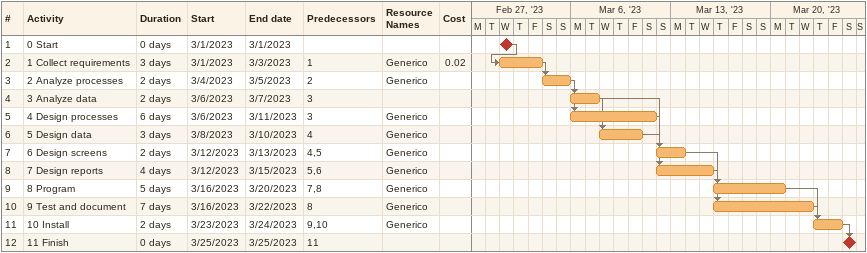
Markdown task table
| ID | Task | Duration | Start | Finish | Predecessors | Resources | Cost |
|---|---|---|---|---|---|---|---|
| 1 | 0 Start | 0d | 2023-03-01 | 2023-03-01 |  |  |  |
| 2 | 1 Collect requirements | 3d | 2023-03-01 | 2023-03-03 | 1 | Generico | 0.02 |
| 3 | 2 Analyze processes | 2d | 2023-03-04 | 2023-03-05 | 2 | Generico |  |
| 4 | 3 Analyze data | 2d | 2023-03-06 | 2023-03-07 | 3 |  |  |
| 5 | 4 Design processes | 6d | 2023-03-06 | 2023-03-11 | 3 | Generico |  |
| 6 | 5 Design data | 3d | 2023-03-08 | 2023-03-10 | 4 | Generico |  |
| 7 | 6 Design screens | 2d | 2023-03-12 | 2023-03-13 | 4, 5 | Generico |  |
| 8 | 7 Design reports | 4d | 2023-03-12 | 2023-03-15 | 5, 6 | Generico |  |
| 9 | 8 Program | 5d | 2023-03-16 | 2023-03-20 | 7, 8 | Generico |  |
| 10 | 9 Test and document | 7d | 2023-03-16 | 2023-03-22 | 8 | Generico |  |
| 11 | 10 Install | 2d | 2023-03-23 | 2023-03-24 | 9, 10 | Generico |  |
| 12 | 11 Finish | 0d | 2023-03-25 | 2023-03-25 | 11 |  |  |
